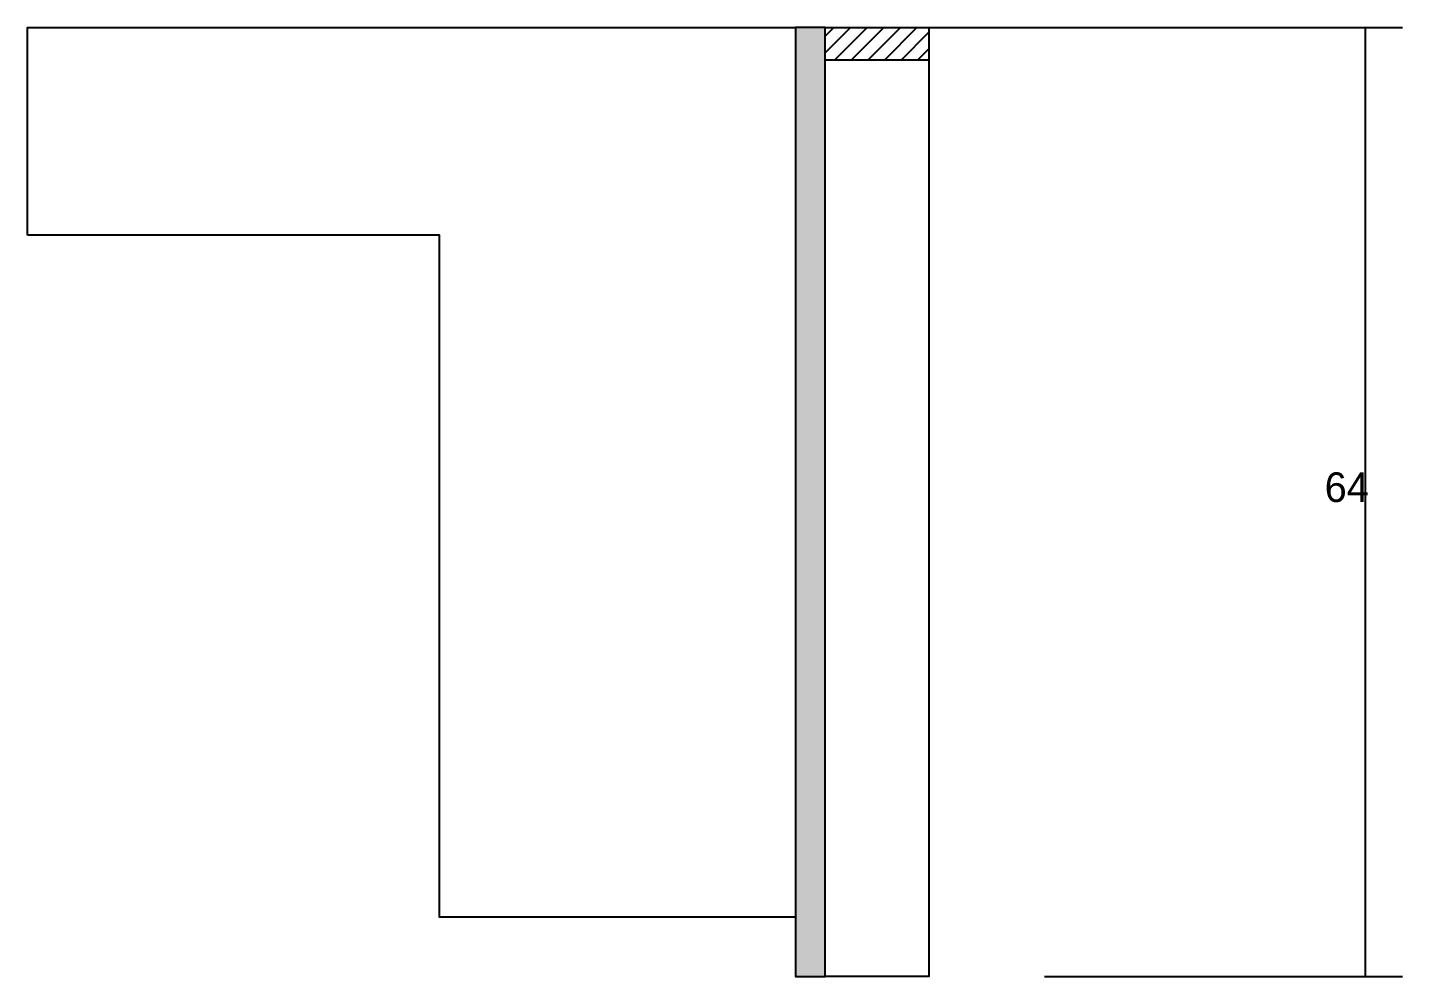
# Model space of a CAD drawing. Header units: metres. Extents: x 3007 to 5457, y 9019 to 10309.
# Drawn here: x 4478.7 to 4664.2, y 9019.2 to 9147.2 of the extents above; entities that cross this region are included whole.
import ezdxf

# ---------------------------------------------------------------- set-up
doc = ezdxf.new("R2010")
doc.units = ezdxf.units.M
for name, color, linetype in [('CONCRETO', 251, 'Continuous'), ('COTA', 4, 'Continuous'), ('Hachura', 253, 'Continuous'), ('Madeira', 126, 'Continuous'), ('Painéis', 200, 'Continuous')]:
    doc.layers.add(name, color=color, linetype=linetype)

msp = doc.modelspace()

# ---------------------------------------------------------------- hatches: boundary and pattern name
at = {"layer": 'Hachura'}
h = msp.add_hatch(color=8, dxfattribs=at)
h.dxf.hatch_style = 1
h.paths.add_polyline_path([(4586.3, 9147.2), (4582.3, 9147.2), (4582.3, 9147.2), (4582.3, 9019.2), (4582.3, 9019.2), (4586.3, 9019.2), (4586.3, 9019.2), (4586.3, 9147.2)])
h = msp.add_hatch(dxfattribs=at)
h.set_pattern_fill('ANSI31', scale=0.5)
h.paths.add_polyline_path([(4586.3, 9142.8), (4586.3, 9147.2), (4586.3, 9147.2), (4600.3, 9147.2), (4600.3, 9147.2), (4600.3, 9142.8), (4600.3, 9142.8), (4586.3, 9142.8)])

# ---------------------------------------------------------------- linework, layer by layer
at = {"layer": 'CONCRETO'}
msp.add_lwpolyline([(4478.7, 9119.2), (4478.7, 9147.2), (4582.3, 9147.2), (4582.3, 9119.2), (4582.3, 9119.2), (4582.3, 9027.2), (4534.3, 9027.2), (4534.3, 9119.2)], close=True, dxfattribs=at)
at = {"layer": 'COTA'}
for p, q in [((4600.3, 9147.2), (4664.2, 9147.2)), ((4659.2, 9019.2), (4659.2, 9147.2)), ((4615.9, 9019.2), (4664.2, 9019.2))]:
    msp.add_line(p, q, dxfattribs=at)
at = {"layer": 'Madeira'}
for points in [[(4586.3, 9142.8), (4586.3, 9147.2), (4600.3, 9147.2), (4600.3, 9142.8)], [(4586.3, 9147.2), (4600.3, 9147.2), (4600.3, 9019.2), (4586.3, 9019.2)]]:
    msp.add_lwpolyline(points, close=True, dxfattribs=at)
at = {"layer": 'Painéis'}
msp.add_lwpolyline([(4586.3, 9147.2), (4582.3, 9147.2), (4582.3, 9019.2), (4586.3, 9019.2)], close=True, dxfattribs=at)

# ---------------------------------------------------------------- texts
at = {"layer": 'COTA'}
msp.add_text('64', height=4, dxfattribs=at).set_placement((4653.7, 9083.2))

doc.saveas('drawing.dxf')
